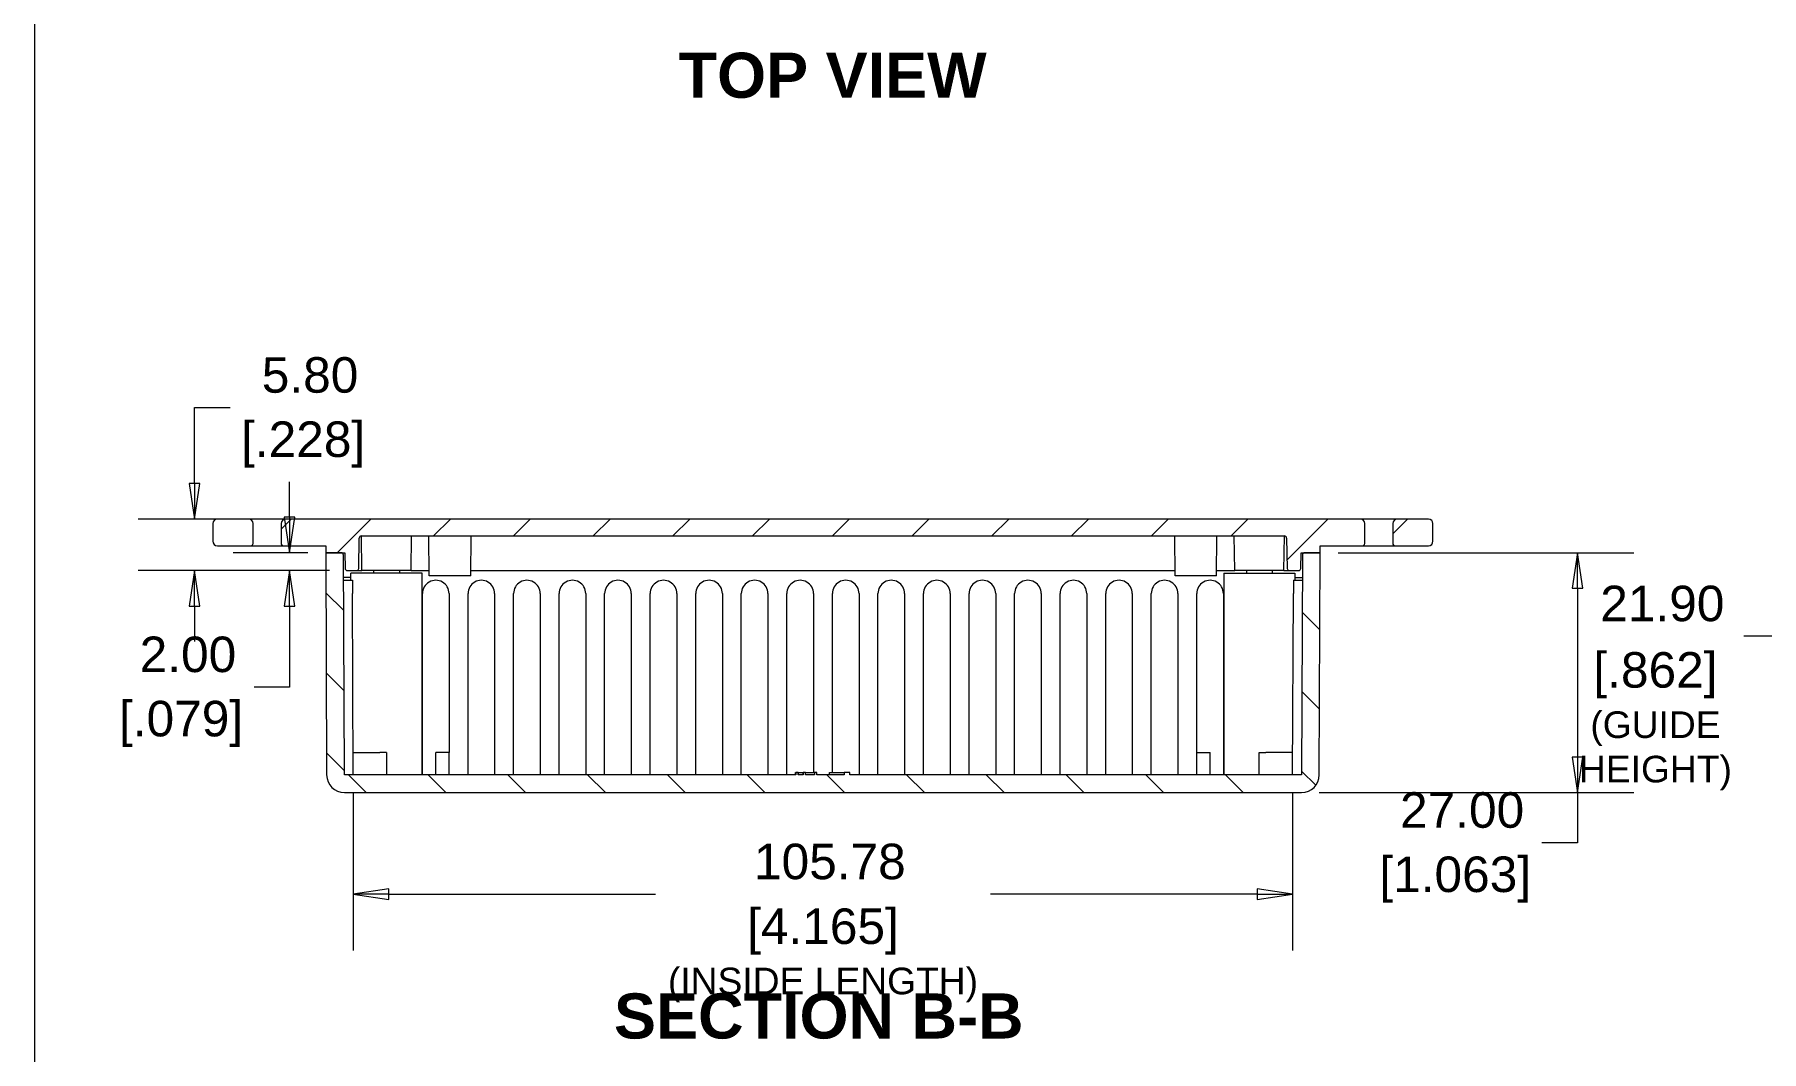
# Model space of a CAD drawing. Header units: millimetres. Extents: x 18 to 539, y 14 to 413.
# Drawn here: x 18.2 to 212.7, y 184.7 to 299.2 of the extents above; entities that cross this region are included whole.
import ezdxf

# ---------------------------------------------------------------- set-up
doc = ezdxf.new("R2010")
doc.units = ezdxf.units.MM
doc.header["$LTSCALE"] = 2
doc.layers.get('0').update_dxf_attribs({"lineweight": 25})
for name, color, linetype, lineweight in [('Dimension (ANSI)', 7, 'Continuous', 9), ('Hatch (ANSI)', 7, 'Continuous', 9), ('Sketch Geometry (ANSI)', 7, 'Continuous', 9), ('Symbol (ANSI)', 7, 'Continuous', 9), ('Visible (ANSI)', 7, 'Continuous', 9)]:
    doc.layers.add(name, color=color, linetype=linetype, lineweight=lineweight)
doc.styles.add('Label Text (ANSI)', font='arialbd.ttf')
doc.styles.add('Note Text (ANSI)', font='arial.ttf')
doc.styles.add('Text Style20', font='arial.ttf')
doc.dimstyles.new('Default - mm (ANSI)', dxfattribs={"dimscale": 2, "dimtxt": 2, "dimasz": 2, "dimexe": 3.175, "dimexo": 1, "dimgap": 0.8, "dimtad": 0, "dimtih": 1, "dimtoh": 1, "dimrnd": 1e-08, "dimzin": 4, "dimdsep": 46, "dimtxsty": 'Note Text (ANSI)', "dimblk": 'Filled-1', "dimcen": 0.09, "dimdle": 10, "dimclrd": 256, "dimclre": 256, "dimclrt": 256, "dimadec": 1, "dimazin": 0, "dimtfac": 1.524, "dimtofl": 0, "dimtmove": 0, "dimatfit": 3, "dimfxl": 0, "dimtolj": 1, "dimtzin": 0, "dimlwd": -1, "dimlwe": -1, "dimarcsym": 0})

# ---------------------------------------------------------------- blocks, each defined once
blk = doc.blocks.new('Title Blocks HAMMOND')
at = {"layer": 'Sketch Geometry (ANSI)'}
blk.add_line((9.353, 206.727), (9.353, 9.64), dxfattribs=at)
at = {"layer": 'Symbol (ANSI)'}
for tag, p, height, style in [('<TITLE>_001', (227.568, 16.349), 5, 'Text Style20'), ('REV:_DD.MM.YYYY_001', (248.641, 6.925), 2, 'Note Text (ANSI)')]:
    blk.add_attdef(tag, p, '', height=height, dxfattribs=dict(at, style=style))
blk = doc.blocks.new('Filled-1')
at = {"color": 0}
for p, q in [((0, 0), (-1, 0.15)), ((-1, 0.15), (-1, -0.15)), ((-1, 0), (0, 0)), ((-1, -0.15), (0, 0))]:
    blk.add_line(p, q, dxfattribs=at)
at = {"color": 0, "flags": 128}
blk.add_lwpolyline([(-1, -0.15), (0, 0), (-1, 0.15), (-1, -0.15)], dxfattribs=at)
at = {"color": 0}
blk.add_solid([(-1, -0.15), (0, 0), (-1, 0.15), (-1, -0.15)], dxfattribs=at)
blk = doc.blocks.new('*D20')
at = {"layer": 'Defpoints', "color": 0, "transparency": 16777216}
for p in [(163, 240.86), (160.89, 213.86), (191.97, 213.86)]:
    blk.add_point(p, dxfattribs=at)
at = {"layer": 'Dimension (ANSI)', "transparency": 16777216}
for p, q in [((165, 240.86), (198.32, 240.86)), ((191.97, 236.86), (191.97, 217.86)), ((162.89, 213.86), (198.32, 213.86)), ((191.97, 213.86), (191.97, 208.22)), ((191.97, 208.22), (187.97, 208.22))]:
    blk.add_line(p, q, dxfattribs=at)
at = {"layer": 'Dimension (ANSI)', "transparency": 16777216, "xscale": 4, "yscale": 4, "zscale": 4}
for p, rotation in [((191.97, 240.86), 90), ((191.97, 213.86), 270)]:
    blk.add_blockref('Filled-1', p, dxfattribs=dict(at, rotation=rotation))
at = {"layer": 'Dimension (ANSI)', "transparency": 16777216, "char_height": 4, "attachment_point": 5, "style": 'Note Text (ANSI)'}
for s, insert in [('\\A1; 27.00', (178.2, 211.87)), ('\\A1;[1.063]', (178.2, 204.06))]:
    blk.add_mtext(s, dxfattribs=dict(at, insert=insert))
blk = doc.blocks.new('*D21')
at = {"layer": 'Defpoints', "color": 0, "transparency": 16777216}
for p in [(36.24, 244.66), (42.32, 244.66), (53.43, 238.86)]:
    blk.add_point(p, dxfattribs=at)
at = {"layer": 'Dimension (ANSI)', "transparency": 16777216}
for p, q in [((36.24, 248.66), (36.24, 257.22)), ((36.24, 257.22), (40.24, 257.22)), ((40.32, 244.66), (29.89, 244.66)), ((51.43, 238.86), (29.89, 238.86)), ((36.24, 234.86), (36.24, 230.86))]:
    blk.add_line(p, q, dxfattribs=at)
at = {"layer": 'Dimension (ANSI)', "transparency": 16777216, "xscale": 4, "yscale": 4, "zscale": 4}
for p, rotation in [((36.24, 244.66), 270), ((36.24, 238.86), 90)]:
    blk.add_blockref('Filled-1', p, dxfattribs=dict(at, rotation=rotation))
at = {"layer": 'Dimension (ANSI)', "transparency": 16777216, "char_height": 4, "attachment_point": 5, "style": 'Note Text (ANSI)'}
for s, insert in [('\\A1; 5.80', (48.46, 260.86)), ('\\A1;[.228]', (48.46, 253.05))]:
    blk.add_mtext(s, dxfattribs=dict(at, insert=insert))
blk = doc.blocks.new('*D22')
at = {"layer": 'Defpoints', "color": 0, "transparency": 16777216}
for p in [(54.1, 215.86), (159.89, 215.86), (159.89, 202.44)]:
    blk.add_point(p, dxfattribs=at)
at = {"layer": 'Dimension (ANSI)', "transparency": 16777216}
for p, q in [((54.1, 213.86), (54.1, 196.09)), ((159.89, 213.86), (159.89, 196.09)), ((58.1, 202.44), (88.13, 202.44)), ((155.89, 202.44), (125.86, 202.44))]:
    blk.add_line(p, q, dxfattribs=at)
at = {"layer": 'Dimension (ANSI)', "transparency": 16777216, "xscale": 4, "yscale": 4, "zscale": 4, "rotation": 180}
blk.add_blockref('Filled-1', (54.1, 202.44), dxfattribs=at)
at = {"layer": 'Dimension (ANSI)', "transparency": 16777216, "xscale": 4, "yscale": 4, "zscale": 4}
blk.add_blockref('Filled-1', (159.89, 202.44), dxfattribs=at)
at = {"layer": 'Dimension (ANSI)', "transparency": 16777216, "char_height": 4, "attachment_point": 5, "style": 'Note Text (ANSI)'}
for s, insert in [('\\A1; 105.78', (107, 206.08)), ('\\A1;[4.165]{\\P\\fArial|b0|i0;\\H3.0000;(INSIDE LENGTH)}', (107, 195.53))]:
    blk.add_mtext(s, dxfattribs=dict(at, insert=insert))
blk = doc.blocks.new('*D25')
at = {"layer": 'Defpoints', "color": 0, "transparency": 16777216}
for p in [(216.25, 232.1), (260.06, 231.49), (260.06, 208.18)]:
    blk.add_point(p, dxfattribs=at)
at = {"layer": 'Dimension (ANSI)', "transparency": 16777216}
for p, q in [((216.25, 231.49), (210.72, 231.49)), ((256.06, 231.49), (220.25, 231.49))]:
    blk.add_line(p, q, dxfattribs=at)
at = {"layer": 'Dimension (ANSI)', "transparency": 16777216, "xscale": 4, "yscale": 4, "zscale": 4, "rotation": 180}
blk.add_blockref('Filled-1', (216.25, 231.49), dxfattribs=at)
at = {"layer": 'Dimension (ANSI)', "transparency": 16777216, "xscale": 4, "yscale": 4, "zscale": 4}
blk.add_blockref('Filled-1', (260.06, 231.49), dxfattribs=at)
at = {"layer": 'Dimension (ANSI)', "transparency": 16777216, "char_height": 4, "attachment_point": 5, "style": 'Note Text (ANSI)'}
for s, insert in [('\\A1; 21.90', (200.75, 235.13)), ('\\A1;[.862]{\\P\\fArial|b0|i0;\\H3.0000;(GUIDE\\PHEIGHT)}', (200.75, 221.89))]:
    blk.add_mtext(s, dxfattribs=dict(at, insert=insert))
blk = doc.blocks.new('*D27')
at = {"layer": 'Defpoints', "color": 0, "transparency": 16777216}
for p in [(46.93, 240.86), (51, 240.86), (53.43, 238.86)]:
    blk.add_point(p, dxfattribs=at)
at = {"layer": 'Dimension (ANSI)', "transparency": 16777216}
for p, q in [((46.93, 244.86), (46.93, 248.86)), ((49, 240.86), (40.58, 240.86)), ((51.43, 238.86), (40.58, 238.86)), ((46.93, 234.86), (46.93, 225.75)), ((46.93, 225.75), (42.93, 225.75))]:
    blk.add_line(p, q, dxfattribs=at)
at = {"layer": 'Dimension (ANSI)', "transparency": 16777216, "xscale": 4, "yscale": 4, "zscale": 4}
for p, rotation in [((46.93, 240.86), 270), ((46.93, 238.86), 90)]:
    blk.add_blockref('Filled-1', p, dxfattribs=dict(at, rotation=rotation))
at = {"layer": 'Dimension (ANSI)', "transparency": 16777216, "char_height": 4, "attachment_point": 5, "style": 'Note Text (ANSI)'}
for s, insert in [('\\A1; 2.00', (34.71, 229.4)), ('\\A1;[.079]', (34.71, 221.59))]:
    blk.add_mtext(s, dxfattribs=dict(at, insert=insert))

msp = doc.modelspace()

# ---------------------------------------------------------------- hatches: boundary and pattern name
at = {"layer": 'Hatch (ANSI)'}
h = msp.add_hatch(dxfattribs=at)
h.set_pattern_fill('ANSI31', color=256, scale=50.8, style=0)
h.set_pattern_definition([(45, (0, 0), (-4.49013, 4.49013), [])])
edge = h.paths.add_edge_path()
edge.add_ellipse((42.5706, 241.9114), major_axis=(0.25, 0), ratio=1, start_angle=270, end_angle=360)
edge.add_line((42.8206, 241.9114), (42.8206, 244.1614))
edge.add_ellipse((42.3206, 244.1614), major_axis=(0, 0.5), ratio=1, start_angle=270, end_angle=360)
edge.add_line((42.3206, 244.6614), (38.7956, 244.6614))
edge.add_ellipse((38.7956, 244.1614), major_axis=(-0.5, 0), ratio=1, start_angle=270, end_angle=360)
edge.add_line((38.2956, 244.1614), (38.2956, 242.1614))
edge.add_ellipse((38.7956, 242.1614), major_axis=(-0.5, 0), ratio=1, start_angle=0, end_angle=90)
edge.add_line((38.7956, 241.6614), (42.5706, 241.6614))
edge = h.paths.add_edge_path()
edge.add_ellipse((46.4706, 244.1614), major_axis=(-0.5, 0), ratio=1, start_angle=270, end_angle=360)
edge.add_line((45.9706, 244.1614), (45.9706, 241.9114))
edge.add_ellipse((46.2206, 241.9114), major_axis=(0, -0.25), ratio=1, start_angle=270, end_angle=360)
edge.add_line((46.2206, 241.6614), (50.9956, 241.6614))
edge.add_line((50.9956, 241.6614), (50.9956, 240.8614))
edge.add_line((50.9956, 240.8614), (52.7467, 240.8614))
edge.add_line((52.7467, 240.8614), (53.1456, 240.8614))
edge.add_line((53.1456, 240.8614), (53.1762, 239.107))
edge.add_ellipse((53.4262, 239.1114), major_axis=(0.0044, -0.25), ratio=1, start_angle=270, end_angle=359)
edge.add_line((53.4262, 238.8614), (54.465, 238.8614))
edge.add_ellipse((54.465, 239.1114), major_axis=(0.25, 0), ratio=1, start_angle=270, end_angle=359)
edge.add_line((54.715, 239.107), (54.7745, 242.5158))
edge.add_ellipse((55.0244, 242.5114), major_axis=(0.0044, 0.25), ratio=1, start_angle=1, end_angle=90, ccw=False)
edge.add_line((55.0244, 242.7614), (158.9668, 242.7614))
edge.add_ellipse((158.9668, 242.5114), major_axis=(0.25, 0), ratio=1, start_angle=1, end_angle=90, ccw=False)
edge.add_line((159.2167, 242.5158), (159.2762, 239.107))
edge.add_ellipse((159.5262, 239.1114), major_axis=(0.0044, -0.25), ratio=1, start_angle=270, end_angle=359)
edge.add_line((159.5262, 238.8614), (160.565, 238.8614))
edge.add_ellipse((160.565, 239.1114), major_axis=(0.25, 0), ratio=1, start_angle=270, end_angle=359)
edge.add_line((160.815, 239.107), (160.8456, 240.8614))
edge.add_line((160.8456, 240.8614), (161.2445, 240.8614))
edge.add_line((161.2445, 240.8614), (162.9956, 240.8614))
edge.add_line((162.9956, 240.8614), (162.9956, 241.6614))
edge.add_line((162.9956, 241.6614), (167.7706, 241.6614))
edge.add_ellipse((167.7706, 241.9114), major_axis=(0.25, 0), ratio=1, start_angle=270, end_angle=360)
edge.add_line((168.0206, 241.9114), (168.0206, 244.1614))
edge.add_ellipse((167.5206, 244.1614), major_axis=(0, 0.5), ratio=1, start_angle=270, end_angle=360)
edge.add_line((167.5206, 244.6614), (46.4706, 244.6614))
edge = h.paths.add_edge_path()
edge.add_line((175.1956, 244.6614), (171.6706, 244.6614))
edge.add_ellipse((171.6706, 244.1614), major_axis=(-0.5, 0), ratio=1, start_angle=270, end_angle=360)
edge.add_line((171.1706, 244.1614), (171.1706, 241.9114))
edge.add_ellipse((171.4206, 241.9114), major_axis=(0, -0.25), ratio=1, start_angle=270, end_angle=360)
edge.add_line((171.4206, 241.6614), (175.1956, 241.6614))
edge.add_ellipse((175.1956, 242.1614), major_axis=(0.5, 0), ratio=1, start_angle=270, end_angle=360)
edge.add_line((175.6956, 242.1614), (175.6956, 244.1614))
edge.add_ellipse((175.1956, 244.1614), major_axis=(0, 0.5), ratio=1, start_angle=270, end_angle=360)
h = msp.add_hatch(dxfattribs=at)
h.set_pattern_fill('ANSI31', color=256, scale=50.8, angle=90.00021, style=0)
h.set_pattern_definition([(135.0002, (0, 0), (-4.49011, -4.49014), [])])
edge = h.paths.add_edge_path()
edge.add_ellipse((160.8865, 215.8614), major_axis=(2, 0), ratio=1, start_angle=270, end_angle=359.75)
edge.add_line((162.8865, 215.8527), (162.9956, 240.8614))
edge.add_line((162.9956, 240.8614), (161.2445, 240.8614))
edge.add_ellipse((161.2445, 240.6114), major_axis=(-0.25, 0), ratio=1, start_angle=270, end_angle=359.75)
edge.add_line((160.9945, 240.6125), (160.8865, 215.8614))
edge.add_line((160.8865, 215.8614), (110.0171, 215.8614))
edge.add_line((110.0171, 215.8614), (110.0171, 216.1114))
edge.add_line((110.0171, 216.1114), (109.3981, 216.1114))
edge.add_line((109.3981, 216.1114), (109.3981, 215.8614))
edge.add_line((109.3981, 215.8614), (106.2985, 215.8614))
edge.add_line((106.2985, 215.8614), (106.2985, 216.1114))
edge.add_line((106.2985, 216.1114), (106.0466, 216.1114))
edge.add_line((106.0466, 216.1114), (106.0466, 215.8614))
edge.add_line((106.0466, 215.8614), (105.037, 215.8614))
edge.add_line((105.037, 215.8614), (105.037, 216.1114))
edge.add_line((105.037, 216.1114), (104.7834, 216.1114))
edge.add_line((104.7834, 216.1114), (104.7834, 215.8614))
edge.add_line((104.7834, 215.8614), (104.2158, 215.8614))
edge.add_line((104.2158, 215.8614), (104.2158, 216.1114))
edge.add_line((104.2158, 216.1114), (103.94, 216.1114))
edge.add_line((103.94, 216.1114), (103.94, 215.8614))
edge.add_line((103.94, 215.8614), (53.1047, 215.8614))
edge.add_line((53.1047, 215.8614), (52.9967, 240.6125))
edge.add_ellipse((52.7467, 240.6114), major_axis=(-0.0011, 0.25), ratio=1, start_angle=270, end_angle=359.75)
edge.add_line((52.7467, 240.8614), (50.9956, 240.8614))
edge.add_line((50.9956, 240.8614), (51.1047, 215.8527))
edge.add_ellipse((53.1047, 215.8614), major_axis=(0.0087, -2), ratio=1, start_angle=270, end_angle=359.75)
edge.add_line((53.1047, 213.8614), (160.8865, 213.8614))

# ---------------------------------------------------------------- linework, layer by layer
at = {"layer": 'Visible (ANSI)'}
for p, q in [((38.2956, 244.1614), (38.2956, 242.1614)), ((42.3206, 244.6614), (38.7956, 244.6614)), ((46.4706, 244.6614), (42.3206, 244.6614)), ((42.8206, 241.9114), (42.8206, 244.1614)), ((45.9706, 244.1614), (45.9706, 241.9114)), ((167.5206, 244.6614), (46.4706, 244.6614)), ((171.6706, 244.6614), (167.5206, 244.6614)), ((168.0206, 241.9114), (168.0206, 244.1614)), ((171.1706, 244.1614), (171.1706, 241.9114)), ((175.1956, 244.6614), (171.6706, 244.6614)), ((175.6956, 242.1614), (175.6956, 244.1614)), ((38.7956, 241.6614), (42.5706, 241.6614)), ((42.5706, 241.6614), (46.2206, 241.6614)), ((46.2206, 241.6614), (50.9956, 241.6614)), ((50.9956, 241.6614), (50.9956, 240.8614)), ((54.715, 239.107), (54.7745, 242.5158)), ((55.0805, 238.8614), (55.0124, 242.7611)), ((55.0244, 242.7614), (158.9668, 242.7614)), ((60.6107, 238.8614), (60.6788, 242.7614)), ((62.6599, 238.2614), (62.6206, 242.7614)), ((67.3313, 238.2614), (67.3706, 242.7614)), ((146.6599, 238.2614), (146.6206, 242.7614)), ((151.3313, 238.2614), (151.3706, 242.7614)), ((153.3805, 238.8614), (153.3124, 242.7614)), ((158.9107, 238.8614), (158.9788, 242.7611)), ((159.2167, 242.5158), (159.2762, 239.107)), ((162.9956, 240.8614), (162.9956, 241.6614)), ((162.9956, 241.6614), (167.7706, 241.6614)), ((167.7706, 241.6614), (171.4206, 241.6614)), ((171.4206, 241.6614), (175.1956, 241.6614)), ((52.7467, 240.8614), (50.9956, 240.8614)), ((50.9956, 240.8614), (51.1047, 215.8527)), ((50.9956, 240.8614), (53.1456, 240.8614)), ((53.1047, 215.8614), (52.9967, 240.6125)), ((53.1456, 240.8614), (53.1762, 239.107)), ((160.815, 239.107), (160.8456, 240.8614)), ((160.8456, 240.8614), (162.9956, 240.8614)), ((160.9945, 240.6125), (160.8865, 215.8614)), ((162.9956, 240.8614), (161.2445, 240.8614)), ((162.8865, 215.8527), (162.9956, 240.8614)), ((53.8456, 238.0614), (53.0078, 238.0614)), ((53.0091, 237.7614), (54.0091, 237.7658)), ((53.4262, 238.8614), (54.465, 238.8614)), ((61.8456, 238.5614), (53.8456, 238.5614)), ((53.8456, 237.7651), (53.8456, 238.5614)), ((54.0091, 237.7658), (54.0157, 236.2658)), ((54.465, 238.8614), (55.0805, 238.8614)), ((60.6107, 238.8614), (55.0805, 238.8614)), ((56.3906, 238.8614), (56.3906, 238.5614)), ((59.3006, 238.8614), (59.3006, 238.5614)), ((60.6107, 238.8614), (62.6546, 238.8614)), ((61.8456, 215.8614), (61.8456, 238.5614)), ((67.3313, 238.2614), (62.6599, 238.2614)), ((67.3366, 238.8614), (146.6546, 238.8614)), ((151.3313, 238.2614), (146.6599, 238.2614)), ((151.3366, 238.8614), (153.3805, 238.8614)), ((152.1456, 238.5614), (160.1456, 238.5614)), ((152.1456, 238.5614), (152.1456, 215.8614)), ((158.9107, 238.8614), (153.3805, 238.8614)), ((154.6906, 238.8614), (154.6906, 238.5614)), ((157.6006, 238.8614), (157.6006, 238.5614)), ((158.9107, 238.8614), (159.5262, 238.8614)), ((159.5262, 238.8614), (160.565, 238.8614)), ((159.9821, 237.7658), (159.9755, 236.2658)), ((159.9821, 237.7658), (160.9821, 237.7614)), ((160.1456, 238.5614), (160.1456, 237.7651)), ((160.1456, 238.0614), (160.9834, 238.0614)), ((54.1047, 215.8614), (54.0157, 236.2658)), ((61.8956, 215.8614), (61.8956, 236.2658)), ((64.8956, 236.2658), (64.8956, 218.3614)), ((67.025, 215.8614), (67.025, 236.2658)), ((70.025, 236.2658), (70.025, 215.8614)), ((72.1544, 215.8614), (72.1544, 236.2658)), ((75.1544, 236.2658), (75.1544, 215.8614)), ((77.2838, 215.8614), (77.2838, 236.2658)), ((80.2838, 236.2658), (80.2838, 215.8614)), ((82.4133, 215.8614), (82.4133, 236.2658)), ((85.4133, 236.2658), (85.4133, 215.8614)), ((87.5427, 215.8614), (87.5427, 236.2658)), ((90.5427, 236.2658), (90.5427, 215.8614)), ((92.6721, 215.8614), (92.6721, 236.2658)), ((95.6721, 236.2658), (95.6721, 215.8614)), ((97.8015, 215.8614), (97.8015, 236.2658)), ((100.8015, 236.2658), (100.8015, 215.8614)), ((102.9309, 215.8614), (102.9309, 236.2658)), ((105.9309, 236.2658), (105.9309, 216.1114)), ((108.0603, 216.1114), (108.0603, 236.2658)), ((111.0603, 236.2658), (111.0603, 215.8614)), ((113.1897, 215.8614), (113.1897, 236.2658)), ((116.1897, 236.2658), (116.1897, 215.8614)), ((118.3191, 215.8614), (118.3191, 236.2658)), ((121.3191, 236.2658), (121.3191, 215.8614)), ((123.4485, 215.8614), (123.4485, 236.2658)), ((126.4485, 236.2658), (126.4485, 215.8614)), ((128.5779, 215.8614), (128.5779, 236.2658)), ((131.5779, 236.2658), (131.5779, 215.8614)), ((133.7074, 215.8614), (133.7074, 236.2658)), ((136.7074, 236.2658), (136.7074, 215.8614)), ((138.8368, 215.8614), (138.8368, 236.2658)), ((141.8368, 236.2658), (141.8368, 215.8614)), ((143.9662, 215.8614), (143.9662, 236.2658)), ((146.9662, 236.2658), (146.9662, 215.8614)), ((149.0956, 218.3614), (149.0956, 236.2658)), ((152.0956, 236.2658), (152.0956, 215.8614)), ((159.8865, 215.8614), (159.9755, 236.2658)), ((54.0938, 218.3614), (57.1047, 218.3614)), ((57.8547, 218.3614), (57.1047, 218.3614)), ((57.8547, 218.3614), (57.8547, 215.8614)), ((63.3956, 215.8614), (63.3956, 218.3614)), ((64.8956, 218.3614), (63.3956, 218.3614)), ((64.8956, 215.8614), (64.8956, 218.3614)), ((149.0956, 218.3614), (150.5956, 218.3614)), ((149.0956, 215.8614), (149.0956, 218.3614)), ((150.5956, 215.8614), (150.5956, 218.3614)), ((156.1365, 218.3614), (156.8865, 218.3614)), ((156.1365, 215.8614), (156.1365, 218.3614)), ((159.8974, 218.3614), (156.8865, 218.3614)), ((103.9037, 216.1114), (103.9074, 216.1114)), ((103.9037, 215.8614), (103.9037, 216.1114)), ((103.9074, 216.1114), (103.94, 216.1114)), ((103.9074, 215.8614), (103.9074, 216.1114)), ((104.2158, 216.1114), (103.94, 216.1114)), ((103.94, 216.1114), (103.94, 215.8614)), ((104.2158, 215.8614), (104.2158, 216.1114)), ((104.2158, 216.1114), (104.2355, 216.1114)), ((104.2355, 216.1114), (104.6828, 216.1114)), ((104.2355, 215.8614), (104.2355, 216.1114)), ((104.6828, 216.1114), (104.7816, 216.1114)), ((104.7816, 216.1114), (104.7834, 216.1114)), ((104.7816, 215.8614), (104.7816, 216.1114)), ((105.037, 216.1114), (104.7834, 216.1114)), ((104.7834, 216.1114), (104.7834, 215.8614)), ((105.037, 215.8614), (105.037, 216.1114)), ((105.037, 216.1114), (105.1171, 216.1114)), ((105.1171, 216.1114), (105.5178, 216.1114)), ((105.5178, 216.1114), (106.0466, 216.1114)), ((106.2985, 216.1114), (106.0466, 216.1114)), ((106.0466, 216.1114), (106.0466, 215.8614)), ((106.2985, 215.8614), (106.2985, 216.1114)), ((106.2985, 216.1114), (106.2987, 216.1114)), ((106.2987, 215.8614), (106.2987, 216.1114)), ((107.739, 216.1114), (109.3981, 216.1114)), ((107.739, 215.8614), (107.739, 216.1114)), ((110.0171, 216.1114), (109.3981, 216.1114)), ((109.3981, 216.1114), (109.3981, 215.8614)), ((110.0171, 215.8614), (110.0171, 216.1114)), ((110.0171, 216.1114), (110.039, 216.1114)), ((110.039, 215.8614), (110.039, 216.1114)), ((103.94, 215.8614), (53.1047, 215.8614)), ((104.7834, 215.8614), (104.2158, 215.8614)), ((106.0466, 215.8614), (105.037, 215.8614)), ((109.3981, 215.8614), (106.2985, 215.8614)), ((160.8865, 215.8614), (110.0171, 215.8614)), ((53.1047, 213.8614), (160.8865, 213.8614))]:
    msp.add_line(p, q, dxfattribs=at)
for centre, radius, start, end in [((38.7956, 244.1614), 0.5, 90, 180), ((42.3206, 244.1614), 0.5, 0, 90), ((46.4706, 244.1614), 0.5, 90, 180), ((167.5206, 244.1614), 0.5, 0, 90), ((171.6706, 244.1614), 0.5, 90, 180), ((175.1956, 244.1614), 0.5, 0, 90), ((38.7956, 242.1614), 0.5, 180, 270), ((42.5706, 241.9114), 0.25, 270, 0), ((46.2206, 241.9114), 0.25, 180, 270), ((55.0244, 242.5114), 0.25, 90, 179), ((158.9668, 242.5114), 0.25, 1, 90), ((167.7706, 241.9114), 0.25, 270, 0), ((171.4206, 241.9114), 0.25, 180, 270), ((175.1956, 242.1614), 0.5, 270, 0), ((52.7467, 240.6114), 0.25, 0.25, 90), ((161.2445, 240.6114), 0.25, 90, 179.75), ((53.4262, 239.1114), 0.25, 181, 270), ((54.465, 239.1114), 0.25, 270, 359), ((159.5262, 239.1114), 0.25, 181, 270), ((160.565, 239.1114), 0.25, 270, 359), ((53.1047, 215.8614), 2, 180.25, 270), ((160.8865, 215.8614), 2, 270, 359.75)]:
    msp.add_arc(centre, radius, start, end, dxfattribs=at)
for centre in [(63.3956, 236.2658), (68.525, 236.2658), (73.6544, 236.2658), (78.7838, 236.2658), (83.9133, 236.2658), (89.0427, 236.2658), (94.1721, 236.2658), (99.3015, 236.2658), (104.4309, 236.2658), (109.5603, 236.2658), (114.6897, 236.2658), (119.8191, 236.2658), (124.9485, 236.2658), (130.0779, 236.2658), (135.2074, 236.2658), (140.3368, 236.2658), (145.4662, 236.2658), (150.5956, 236.2658)]:
    msp.add_ellipse(centre, major_axis=(-1.5, 0), ratio=0.99999048, start_param=3.14159265, end_param=6.28318531, dxfattribs=at)

# ---------------------------------------------------------------- block references
at = {"xscale": 2, "yscale": 2, "zscale": 2}
msp.add_blockref('Title Blocks HAMMOND', (-0.4977, 0.025), dxfattribs=at)

# ---------------------------------------------------------------- texts
at = {"layer": 'Symbol (ANSI)', "char_height": 5.08, "attachment_point": 7, "style": 'Label Text (ANSI)'}
for s, insert in [('TOP VIEW', (90.7396, 292.0205)), ('SECTION B-B', (83.4625, 186.0962))]:
    msp.add_mtext(s, dxfattribs=dict(at, insert=insert))

# ---------------------------------------------------------------- dimensions: what is measured, and where the dimension line sits
at = {"layer": 'Dimension (ANSI)'}
for base, p1, p2, angle, text, override, picture, middle in [((36.2379, 244.6614), (53.4262, 238.8614), (42.3206, 244.6614), 90, ' <>\\X[.228]', {"dimgap": 0.8, "dimdec": 2, "dimpost": '\\X', "dimtol": 0, "dimlim": 0, "dimtp": 0, "dimtm": 0, "dimtdec": 2, "dimatfit": 1}, '*D21', (48.4573, 257.2168)), ((46.934, 240.8614), (53.4262, 238.8614), (50.9956, 240.8614), 270, ' <>\\X[.079]', {"dimgap": 0.8, "dimdec": 2, "dimpost": '\\X', "dimtol": 0, "dimlim": 0, "dimtp": 0, "dimtm": 0, "dimtdec": 2, "dimatfit": 1}, '*D27', (34.7146, 225.755)), ((191.9697, 213.8614), (162.9956, 240.8614), (160.8865, 213.8614), 90, ' <>\\X[1.063]', {"dimgap": 0.8, "dimdec": 2, "dimpost": '\\X', "dimtol": 0, "dimlim": 0, "dimtp": 0, "dimtm": 0, "dimtdec": 2, "dimatfit": 2}, '*D20', (178.1964, 208.2249)), ((260.0568, 231.4923), (216.248, 232.1041), (260.0568, 208.1827), 180, ' <>\\X[.862]{\\P\\fArial|b0|i0;\\H3.0000;(GUIDE\\PHEIGHT)}', {"dimgap": 0.8, "dimtih": 0, "dimtoh": 0, "dimdec": 2, "dimlfac": 0.5, "dimpost": '\\X', "dimse1": 1, "dimse2": 1, "dimtol": 0, "dimlim": 0, "dimtp": 0, "dimtm": 0, "dimtdec": 2, "dimatfit": 2}, '*D25', (200.7513, 231.4923)), ((159.8865, 202.4371), (54.1047, 215.8614), (159.8865, 215.8614), 180, ' <>\\X[4.165]{\\P\\fArial|b0|i0;\\H3.0000;(INSIDE LENGTH)}', {"dimgap": 0.8, "dimtih": 0, "dimtoh": 0, "dimdec": 2, "dimpost": '\\X', "dimtol": 0, "dimlim": 0, "dimtp": 0, "dimtm": 0, "dimtdec": 2, "dimatfit": 1}, '*D22', (106.9956, 202.4371))]:
    dim = msp.add_linear_dim(base=base, p1=p1, p2=p2, angle=angle, text=text, dimstyle='Default - mm (ANSI)', override=override, dxfattribs=at)
    dim.commit()
    dim.dimension.update_dxf_attribs({"geometry": picture, "text_midpoint": middle, "dimtype": 160})

doc.saveas('drawing.dxf')
